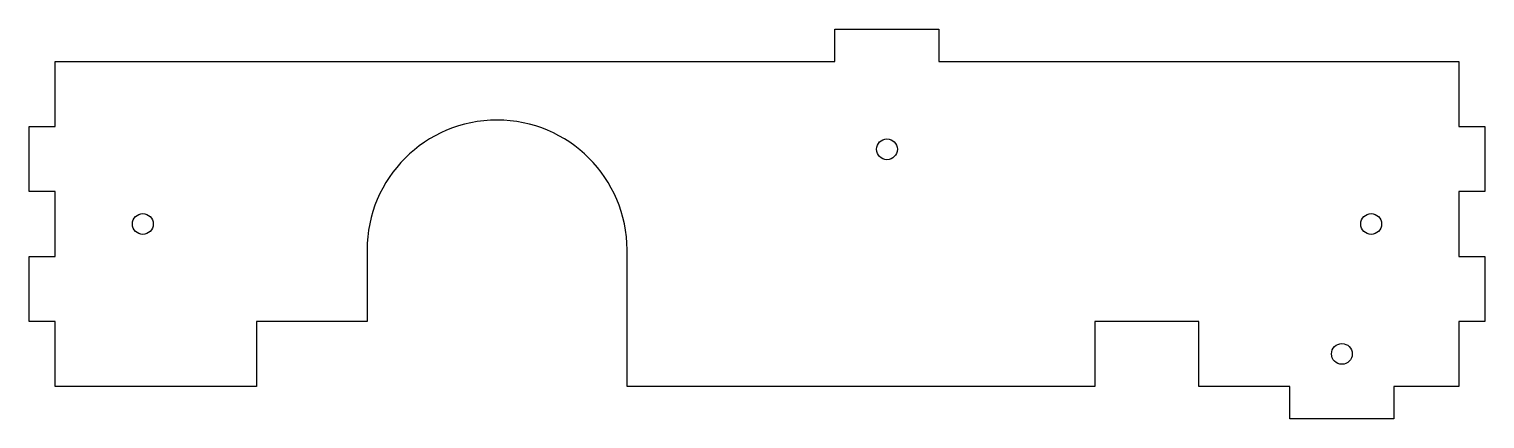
# Model space of a CAD drawing. Header units: millimetres. Extents: x -72 to 152, y -5 to 55.
import ezdxf

# ---------------------------------------------------------------- set-up
doc = ezdxf.new("R2010")
doc.units = ezdxf.units.MM
doc.layers.get('0').update_dxf_attribs({"linetype": 'CONTINUOUS'})

msp = doc.modelspace()

# ---------------------------------------------------------------- linework, layer by layer
msp.add_lwpolyline([(122, -5), (122, 0), (108, 0), (108, 10), (92, 10), (92, 0), (20, 0), (20, 21, 1), (-20, 21), (-20, 10), (-37, 10), (-37, 0), (-68, 0), (-68, 10), (-72, 10), (-72, 20), (-68, 20), (-68, 30), (-72, 30), (-72, 40), (-68, 40), (-68, 50), (52, 50), (52, 55), (68, 55), (68, 50), (148, 50), (148, 40), (152, 40), (152, 30), (148, 30), (148, 20), (152, 20), (152, 10), (148, 10), (148, 0), (138, 0), (138, -5)], format="xyb", close=True)
for centre in [(60, 36.5), (-54.5, 25), (134.5, 25), (130, 5)]:
    msp.add_circle(centre, 1.6)

doc.saveas('drawing.dxf')
